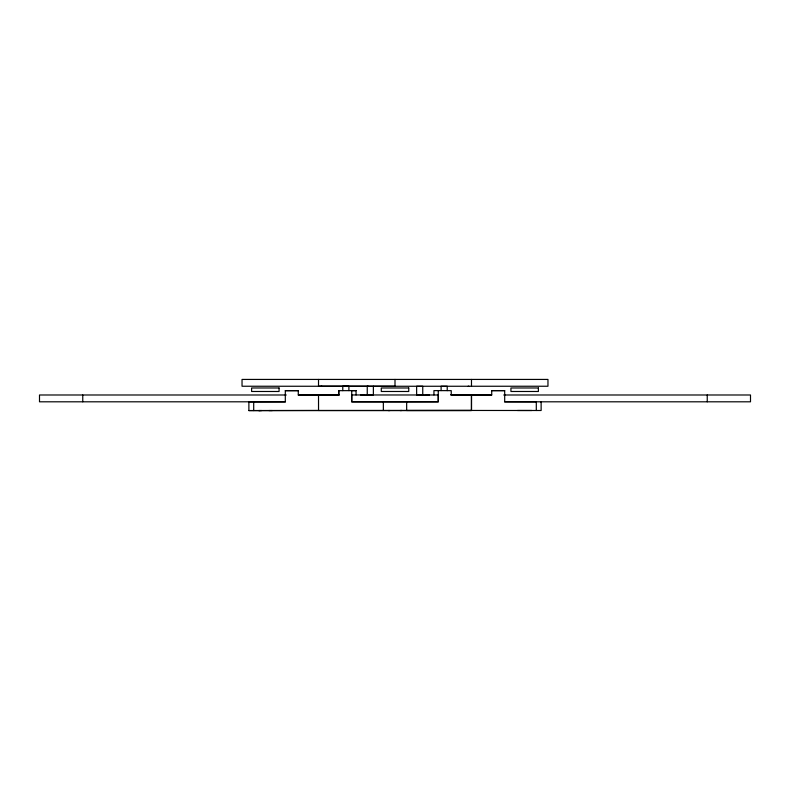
<?xml version="1.0" encoding="UTF-8"?>
<svg xmlns="http://www.w3.org/2000/svg" width="790" height="790" viewBox="0 0 790 790"><rect width="100%" height="100%" fill="white"/><g stroke="black" fill="none" stroke-linecap="round" stroke-linejoin="round"><path stroke-width="1.19" d="M339.493 394.921L298.284 395.01L298.284 390.635L285.309 390.655L285.309 401.853L248.88 401.922L248.88 410.573L318.538 410.454L318.518 394.951L338.762 394.99L338.762 390.665L356.063 390.625L356.063 394.951M441.106 390.576L441.106 386.251L447.229 386.271L447.219 390.615M491.716 390.625L504.692 390.625L491.716 390.606L491.716 394.951L471.482 394.921L471.472 410.454L406.662 410.494L406.662 401.843L438.272 401.794L438.262 390.596M504.692 394.941L504.692 401.804L536.301 401.853L536.301 410.504L541.13 410.504L541.13 401.853L540.567 401.853M423.154 395.375L429.306 394.99M466.426 395.375L472.568 394.99M321.145 386.231L321.777 386.221M388.107 410.553L389.954 410.563M401.913 410.494L400.056 410.553M258.468 410.563L260.315 410.563M272.264 410.553L268.936 410.553M298.284 394.961L318.528 394.921M471.482 394.951L451.248 394.911L451.238 390.655L433.937 390.606L433.937 394.931M259.179 410.563L261.796 410.553M368.189 386.271L242.036 386.241L242.036 379.427L547.964 379.427L547.964 386.241L367.251 386.271L367.251 394.921L373.374 394.941L373.374 386.28M285.309 390.655L298.284 390.645M356.063 390.625L351.738 390.635L351.738 401.824L406.662 401.843M286.247 394.99L39.5 394.99L39.5 401.804L285.506 401.804M450.517 394.891L491.716 394.941M503.753 394.99L750.5 394.99L750.5 401.804L504.494 401.804M248.88 410.573L471.482 410.494L318.518 410.494M517.499 410.494L531.788 410.494M249.433 401.922L248.88 401.922M536.301 410.504L471.472 410.454L471.482 394.882M468.223 386.211L468.855 386.221M360.694 394.99L366.846 395.375M317.432 394.99L323.574 395.375M383.348 401.853L383.357 410.504M348.894 390.606L348.894 386.28L342.771 386.29L342.781 390.635M338.762 390.635L338.762 394.961M253.699 401.913L253.709 410.563M707.238 394.99L707.238 401.804M504.692 390.606L504.692 394.951M471.482 379.427L471.482 386.182M395 379.427L395 386.241L318.518 386.182L318.518 379.427M82.762 394.99L82.762 401.804M422.749 394.911L416.636 394.931L416.636 386.271L422.749 386.251L422.749 394.911M279.068 387.979L251.605 387.979L251.605 391.485L279.068 391.485L279.068 387.979M408.746 387.979L381.284 387.979L381.284 391.485L408.746 391.485L408.746 387.979M538.395 387.979L510.933 387.979L510.933 391.485L538.395 391.485L538.395 387.979M438.262 394.99L351.738 394.961L351.738 401.804L438.262 401.804L438.262 394.99"/></g></svg>
